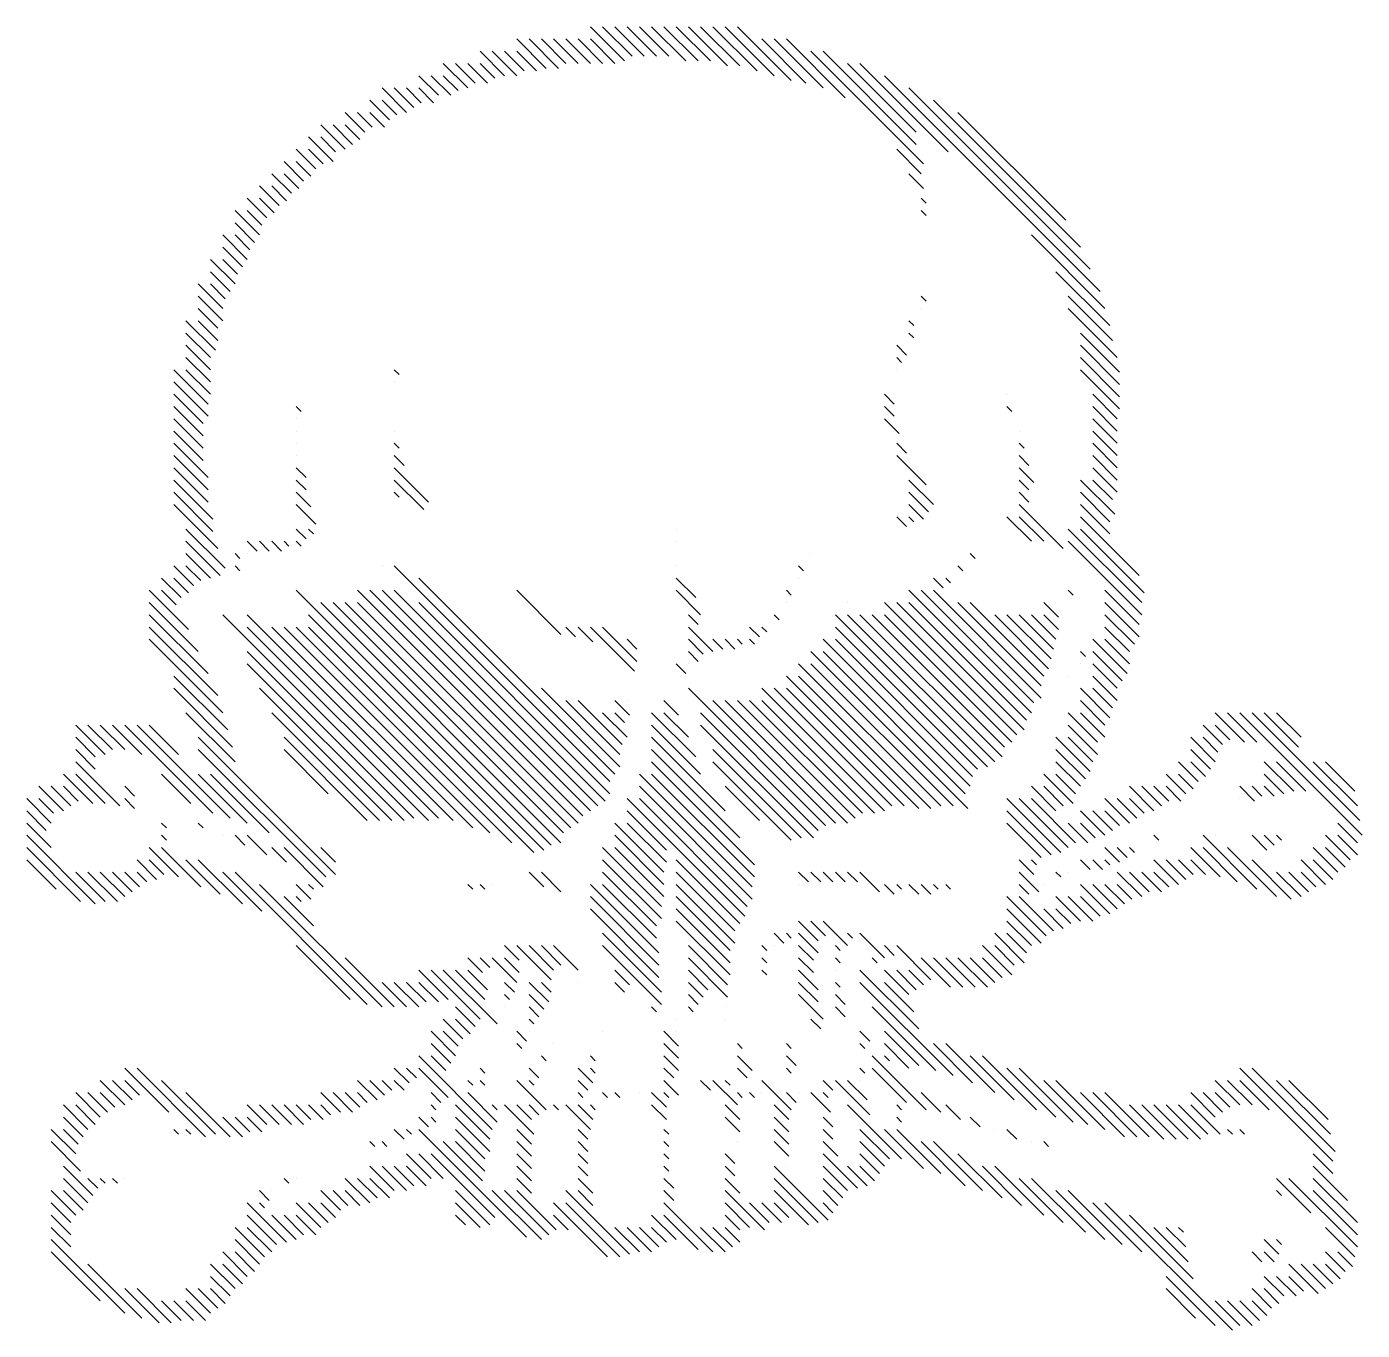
# Model space of a CAD drawing. Header units: inches. Extents: x 57 to 2944, y -2910 to -91.
import ezdxf

# ---------------------------------------------------------------- set-up
doc = ezdxf.new("R2010")
doc.units = ezdxf.units.IN
doc.header["$MEASUREMENT"] = 0
doc.layers.add('Layer 1', color=7, linetype='Continuous')

# ---------------------------------------------------------------- blocks, each defined once
blk = doc.blocks.new('block 3')
at = {"layer": 'Layer 1', "color": 7, "lineweight": 35}
blk.add_lwpolyline([(56.6, -1760), (109.5, -1812.9)], dxfattribs=at)
blk = doc.blocks.new('block 4')
at = {"layer": 'Layer 1', "color": 7, "lineweight": 35}
for points in [[(1275, -91.2), (1349.2, -165.3)], [(1301.5, -91.2), (1365.1, -154.7)], [(1328, -91.2), (1391.6, -154.7)], [(1354.5, -91.2), (1418.1, -154.7)], [(1381, -91.2), (1444.6, -154.7)], [(1407.5, -91.2), (1481.6, -165.3)], [(1434, -91.2), (1508.1, -165.3)], [(1460.5, -91.2), (1534.6, -165.3)], [(1486.9, -91.2), (1571.7, -175.9)], [(1513.4, -91.2), (1598.2, -175.9)], [(1539.9, -91.2), (1635.3, -186.5)], [(1566.4, -91.2), (1672.4, -197.1)], [(1592.9, -91.2), (1709.4, -207.7)], [(1036.6, -144.1), (1089.6, -197.1)], [(1063.1, -144.1), (1116.1, -197.1)], [(1089.6, -144.1), (1132, -186.5)], [(1116.1, -117.7), (1179.7, -181.2)], [(1116.1, -144.1), (1158.5, -186.5)], [(1142.6, -117.7), (1206.2, -181.2)], [(1169.1, -117.7), (1222.1, -170.6)], [(1195.6, -117.7), (1248.5, -170.6)], [(1222.1, -117.7), (1275, -170.6)], [(1248.5, -117.7), (1301.5, -170.6)], [(1275, -117.7), (1328, -170.6)], [(1645.9, -117.7), (1741.2, -213)], [(1672.4, -117.7), (1778.3, -223.6)], [(1698.9, -117.7), (1826, -244.8)], [(1751.8, -144.1), (1995.5, -387.8)], [(1778.3, -144.1), (1979.6, -345.5)], [(957.2, -170.6), (1010.1, -223.6)], [(983.7, -170.6), (1026, -213)], [(1010.1, -170.6), (1052.5, -213)], [(1036.6, -170.6), (1068.4, -202.4)], [(1831.3, -170.6), (1979.6, -319)], [(1857.8, -170.6), (2048.5, -361.4)], [(904.2, -197.1), (946.6, -239.5)], [(930.7, -197.1), (973.1, -239.5)], [(957.2, -197.1), (989, -228.9)], [(1910.8, -197.1), (2377, -663.3)], [(824.7, -223.6), (877.7, -276.6)], [(851.2, -223.6), (893.6, -266)], [(877.7, -223.6), (909.5, -255.4)], [(904.2, -223.6), (936, -255.4)], [(1963.7, -223.6), (2355.8, -615.6)], [(798.2, -250.1), (840.6, -292.5)], [(824.7, -250.1), (856.5, -281.9)], [(2016.7, -250.1), (2334.6, -568)], [(745.3, -276.6), (787.6, -319)], [(771.7, -276.6), (803.5, -308.4)], [(798.2, -276.6), (830, -308.4)], [(2069.7, -276.6), (2302.8, -509.7)], [(692.3, -303.1), (745.3, -356.1)], [(718.8, -303.1), (761.2, -345.5)], [(745.3, -303.1), (777, -334.9)], [(665.8, -329.6), (718.8, -382.5)], [(692.3, -329.6), (724.1, -361.4)], [(639.3, -356.1), (681.7, -398.4)], [(665.8, -356.1), (697.6, -387.8)], [(1937.3, -356.1), (1990.2, -409)], [(612.8, -382.5), (655.2, -424.9)], [(639.3, -382.5), (671.1, -414.3)], [(586.3, -409), (628.7, -451.4)], [(612.8, -409), (644.6, -440.8)], [(1963.7, -409), (1995.5, -440.8)], [(559.8, -435.5), (602.2, -477.9)], [(586.3, -435.5), (618.1, -467.3)], [(506.9, -488.5), (559.8, -541.5)], [(533.4, -462), (575.7, -504.4)], [(533.4, -488.5), (565.1, -520.3)], [(559.8, -462), (591.6, -493.8)], [(1990.2, -462), (2000.8, -472.6)], [(1990.2, -488.5), (2000.8, -499.1)], [(506.9, -515), (549.2, -557.4)], [(480.4, -541.5), (533.4, -594.5)], [(506.9, -541.5), (538.6, -573.3)], [(2228.6, -541.5), (2387.6, -700.4)], [(480.4, -568), (522.8, -610.3)], [(453.9, -594.5), (506.9, -647.4)], [(480.4, -594.5), (512.2, -626.2)], [(453.9, -620.9), (496.3, -663.3)], [(2281.6, -620.9), (2398.2, -737.5)], [(427.4, -647.4), (480.4, -700.4)], [(453.9, -647.4), (485.7, -679.2)], [(427.4, -673.9), (480.4, -726.9)], [(1990.2, -673.9), (2000.8, -684.5)], [(2308.1, -673.9), (2403.5, -769.3)], [(427.4, -700.4), (469.8, -742.8)], [(1990.2, -700.4), (1990.2, -700.4)], [(2308.1, -700.4), (2414, -806.4)], [(400.9, -726.9), (464.5, -790.5)], [(427.4, -726.9), (469.8, -769.3)], [(1963.7, -726.9), (1974.3, -737.5)], [(400.9, -753.4), (453.9, -806.4)], [(1963.7, -753.4), (1974.3, -764)], [(2334.6, -753.4), (2419.3, -838.1)], [(400.9, -779.9), (453.9, -832.8)], [(400.9, -806.4), (453.9, -859.3)], [(1937.3, -779.9), (1958.4, -801.1)], [(1937.3, -806.4), (1947.8, -817)], [(2334.6, -779.9), (2419.3, -864.6)], [(2334.6, -806.4), (2419.3, -891.1)], [(374.4, -832.8), (448.6, -907)], [(400.9, -832.8), (453.9, -885.8)], [(851.2, -832.8), (861.8, -843.4)], [(1937.3, -832.8), (1937.3, -832.8)], [(2334.6, -832.8), (2419.3, -917.6)], [(374.4, -859.3), (448.6, -933.5)], [(851.2, -859.3), (851.2, -859.3)], [(374.4, -885.8), (438, -949.4)], [(1910.8, -885.8), (1932, -907)], [(2175.6, -885.8), (2175.6, -885.8)], [(2361.1, -885.8), (2414, -938.8)], [(374.4, -912.3), (438, -975.9)], [(639.3, -912.3), (649.9, -922.9)], [(1910.8, -912.3), (1932, -933.5)], [(2175.6, -912.3), (2186.2, -922.9)], [(2361.1, -912.3), (2414, -965.3)], [(374.4, -938.8), (438, -1002.4)], [(639.3, -938.8), (639.3, -938.8)], [(1910.8, -938.8), (1942.5, -970.6)], [(2361.1, -938.8), (2414, -991.8)], [(374.4, -965.3), (438, -1028.9)], [(639.3, -965.3), (639.3, -965.3)], [(851.2, -965.3), (851.2, -965.3)], [(2202.1, -965.3), (2202.1, -965.3)], [(2361.1, -965.3), (2414, -1018.3)], [(374.4, -991.8), (448.6, -1065.9)], [(639.3, -991.8), (639.3, -991.8)], [(851.2, -991.8), (861.8, -1002.4)], [(1937.3, -991.8), (1958.4, -1013)], [(2202.1, -991.8), (2212.7, -1002.4)], [(2361.1, -991.8), (2414, -1044.8)], [(374.4, -1018.3), (448.6, -1092.4)], [(639.3, -1018.3), (639.3, -1018.3)], [(851.2, -1018.3), (872.4, -1039.5)], [(1937.3, -1018.3), (2000.8, -1081.8)], [(2202.1, -1018.3), (2223.3, -1039.5)], [(2361.1, -1018.3), (2414, -1071.2)], [(374.4, -1044.8), (448.6, -1118.9)], [(639.3, -1044.8), (660.5, -1065.9)], [(851.2, -1044.8), (925.4, -1118.9)], [(2202.1, -1044.8), (2233.9, -1076.5)], [(2361.1, -1044.8), (2414, -1097.7)], [(374.4, -1071.2), (459.2, -1156)], [(639.3, -1071.2), (660.5, -1092.4)], [(851.2, -1071.2), (914.8, -1134.8)], [(1963.7, -1071.2), (2016.7, -1124.2)], [(2202.1, -1071.2), (2223.3, -1092.4)], [(2334.6, -1071.2), (2408.7, -1145.4)], [(2361.1, -1071.2), (2403.5, -1113.6)], [(374.4, -1097.7), (459.2, -1182.5)], [(374.4, -1124.2), (469.8, -1219.6)], [(639.3, -1097.7), (671.1, -1129.5)], [(639.3, -1124.2), (681.7, -1166.6)], [(851.2, -1097.7), (861.8, -1108.3)], [(1963.7, -1097.7), (2006.1, -1140.1)], [(1963.7, -1124.2), (1995.5, -1156)], [(2202.1, -1097.7), (2223.3, -1118.9)], [(2202.1, -1124.2), (2297.5, -1219.6)], [(2334.6, -1097.7), (2398.2, -1161.3)], [(2334.6, -1124.2), (2398.2, -1187.8)], [(1937.3, -1150.7), (1958.4, -1171.9)], [(1963.7, -1150.7), (1974.3, -1161.3)], [(2175.6, -1150.7), (2228.6, -1203.7)], [(2202.1, -1150.7), (2255.1, -1203.7)], [(2334.6, -1150.7), (2461.7, -1277.9)], [(400.9, -1177.2), (485.7, -1262)], [(639.3, -1177.2), (660.5, -1198.4)], [(665.8, -1177.2), (676.4, -1187.8)], [(1460.5, -1177.2), (1460.5, -1177.2)], [(2308.1, -1177.2), (2467, -1336.1)], [(2334.6, -1177.2), (2472.3, -1314.9)], [(400.9, -1203.7), (475.1, -1277.9)], [(533.4, -1203.7), (554.5, -1224.9)], [(559.8, -1203.7), (581, -1224.9)], [(586.3, -1203.7), (607.5, -1224.9)], [(612.8, -1203.7), (623.4, -1214.3)], [(639.3, -1203.7), (649.9, -1214.3)], [(1460.5, -1203.7), (1460.5, -1203.7)], [(2308.1, -1203.7), (2467, -1362.6)], [(400.9, -1230.2), (453.9, -1283.2)], [(506.9, -1230.2), (517.5, -1240.8)], [(533.4, -1230.2), (533.4, -1230.2)], [(1751.8, -1230.2), (1751.8, -1230.2)], [(2096.2, -1230.2), (2106.8, -1240.8)], [(374.4, -1256.7), (416.8, -1299.1)], [(400.9, -1256.7), (432.7, -1288.5)], [(506.9, -1256.7), (517.5, -1267.3)], [(824.7, -1256.7), (824.7, -1256.7)], [(851.2, -1256.7), (1317.4, -1722.9)], [(1460.5, -1256.7), (1460.5, -1256.7)], [(1725.3, -1256.7), (1735.9, -1267.3)], [(2069.7, -1256.7), (2080.3, -1267.3)], [(347.9, -1283.2), (390.3, -1325.5)], [(374.4, -1283.2), (406.2, -1314.9)], [(904.2, -1283.2), (1328, -1707)], [(1460.5, -1283.2), (1502.8, -1325.5)], [(1725.3, -1283.2), (1725.3, -1283.2)], [(2016.7, -1283.2), (2037.9, -1304.3)], [(2043.2, -1283.2), (2053.8, -1293.8)], [(321.4, -1309.6), (406.2, -1394.4)], [(347.9, -1309.6), (379.7, -1341.4)], [(639.3, -1309.6), (1190.3, -1860.6)], [(771.7, -1309.6), (1259.1, -1797)], [(798.2, -1309.6), (1275, -1786.4)], [(824.7, -1309.6), (1290.9, -1775.8)], [(851.2, -1309.6), (1306.8, -1765.3)], [(1116.1, -1309.6), (1211.5, -1405)], [(1460.5, -1309.6), (1513.4, -1362.6)], [(1698.9, -1309.6), (1709.4, -1320.2)], [(1963.7, -1309.6), (2228.6, -1574.5)], [(1990.2, -1309.6), (2233.9, -1553.3)], [(2016.7, -1309.6), (2249.8, -1542.7)], [(2308.1, -1309.6), (2318.7, -1320.2)], [(2387.6, -1309.6), (2461.7, -1383.8)], [(321.4, -1336.1), (427.4, -1442.1)], [(692.3, -1336.1), (1211.5, -1855.3)], [(718.8, -1336.1), (1216.8, -1834.1)], [(745.3, -1336.1), (1232.7, -1823.5)], [(771.7, -1336.1), (1248.5, -1812.9)], [(904.2, -1336.1), (1317.4, -1749.4)], [(1698.9, -1336.1), (1698.9, -1336.1)], [(1831.3, -1336.1), (1831.3, -1336.1)], [(1910.8, -1336.1), (2196.8, -1622.2)], [(1937.3, -1336.1), (2212.7, -1611.6)], [(1963.7, -1336.1), (2218, -1590.4)], [(2069.7, -1336.1), (2249.8, -1516.3)], [(2096.2, -1336.1), (2255.1, -1495.1)], [(2255.1, -1336.1), (2286.9, -1367.9)], [(2281.6, -1336.1), (2281.6, -1336.1)], [(2387.6, -1336.1), (2461.7, -1410.3)], [(321.4, -1362.6), (448.6, -1489.8)], [(480.4, -1362.6), (925.4, -1807.6)], [(533.4, -1362.6), (978.4, -1807.6)], [(665.8, -1362.6), (1174.4, -1871.2)], [(1486.9, -1362.6), (1508.1, -1383.8)], [(1672.4, -1362.6), (1683, -1373.2)], [(1804.8, -1362.6), (2133.3, -1691.1)], [(1831.3, -1362.6), (2149.2, -1680.5)], [(1857.8, -1362.6), (2165.1, -1669.9)], [(1884.3, -1362.6), (2170.4, -1648.7)], [(1910.8, -1362.6), (2186.2, -1638.1)], [(2149.2, -1362.6), (2265.7, -1479.2)], [(2175.6, -1362.6), (2271, -1458)], [(2202.1, -1362.6), (2276.3, -1436.8)], [(2228.6, -1362.6), (2281.6, -1415.6)], [(2255.1, -1362.6), (2286.9, -1394.4)], [(2387.6, -1362.6), (2451.1, -1426.2)], [(321.4, -1389.1), (469.8, -1537.4)], [(533.4, -1389.1), (946.6, -1802.3)], [(586.3, -1389.1), (1020.7, -1823.5)], [(612.8, -1389.1), (1057.8, -1834.1)], [(639.3, -1389.1), (1105.5, -1855.3)], [(665.8, -1389.1), (1153.2, -1876.5)], [(1222.1, -1389.1), (1243.2, -1410.3)], [(1248.5, -1389.1), (1280.3, -1420.9)], [(1275, -1389.1), (1370.4, -1484.5)], [(1301.5, -1389.1), (1375.7, -1463.3)], [(1486.9, -1389.1), (1539.9, -1442.1)], [(1619.4, -1389.1), (1640.6, -1410.3)], [(1645.9, -1389.1), (1656.5, -1399.7)], [(1804.8, -1389.1), (2112.1, -1696.4)], [(2387.6, -1389.1), (2440.5, -1442.1)], [(321.4, -1415.6), (480.4, -1574.5)], [(533.4, -1442.1), (893.6, -1802.3)], [(1354.5, -1415.6), (1375.7, -1436.8)], [(1486.9, -1415.6), (1518.7, -1447.4)], [(1486.9, -1442.1), (1508.1, -1463.3)], [(1539.9, -1415.6), (1561.1, -1436.8)], [(1566.4, -1415.6), (1587.6, -1436.8)], [(1592.9, -1415.6), (1603.5, -1426.2)], [(1619.4, -1415.6), (1630, -1426.2)], [(1751.8, -1442.1), (2090.9, -1781.1)], [(1778.3, -1415.6), (2096.2, -1733.5)], [(1778.3, -1442.1), (2085.6, -1749.4)], [(1804.8, -1415.6), (2101.5, -1712.3)], [(2334.6, -1442.1), (2345.2, -1452.7)], [(2361.1, -1415.6), (2435.2, -1489.8)], [(2361.1, -1442.1), (2424.6, -1505.7)], [(2387.6, -1415.6), (2440.5, -1468.6)], [(533.4, -1468.6), (872.4, -1807.6)], [(1460.5, -1468.6), (1481.6, -1489.8)], [(1486.9, -1468.6), (1486.9, -1468.6)], [(1725.3, -1468.6), (2032.6, -1775.8)], [(1751.8, -1468.6), (2059.1, -1775.8)], [(2334.6, -1468.6), (2334.6, -1468.6)], [(2361.1, -1468.6), (2414, -1521.6)], [(374.4, -1495.1), (491, -1611.6)], [(1698.9, -1495.1), (1984.9, -1781.1)], [(1725.3, -1495.1), (2011.4, -1781.1)], [(2308.1, -1495.1), (2308.1, -1495.1)], [(2361.1, -1495.1), (2414, -1548)], [(374.4, -1521.6), (501.6, -1648.7)], [(559.8, -1521.6), (845.9, -1807.6)], [(1169.1, -1521.6), (1338.6, -1691.1)], [(1486.9, -1521.6), (1783.6, -1818.2)], [(1645.9, -1521.6), (1910.8, -1786.4)], [(1672.4, -1521.6), (1926.7, -1775.8)], [(1698.9, -1521.6), (1953.1, -1775.8)], [(2334.6, -1521.6), (2398.2, -1585.1)], [(2361.1, -1521.6), (2403.5, -1563.9)], [(1222.1, -1548), (1338.6, -1664.6)], [(1248.5, -1548), (1343.9, -1643.4)], [(1328, -1548), (1359.8, -1579.8)], [(1354.5, -1548), (1354.5, -1548)], [(1434, -1548), (1465.8, -1579.8)], [(1539.9, -1548), (1804.8, -1812.9)], [(1566.4, -1548), (1831.3, -1812.9)], [(1592.9, -1548), (1847.2, -1802.3)], [(1619.4, -1548), (1863.1, -1791.7)], [(1645.9, -1548), (1889.6, -1791.7)], [(2334.6, -1548), (2387.6, -1601)], [(400.9, -1574.5), (506.9, -1680.5)], [(586.3, -1574.5), (819.4, -1807.6)], [(1301.5, -1574.5), (1354.5, -1627.5)], [(1328, -1574.5), (1349.2, -1595.7)], [(1407.5, -1574.5), (1502.8, -1669.9)], [(1434, -1574.5), (1486.9, -1627.5)], [(1513.4, -1574.5), (1767.7, -1828.8)], [(2308.1, -1574.5), (2371.7, -1638.1)], [(2334.6, -1574.5), (2387.6, -1627.5)], [(2626, -1574.5), (2689.5, -1638.1)], [(2652.4, -1574.5), (2716, -1638.1)], [(2678.9, -1574.5), (2943.8, -1839.4)], [(2705.4, -1574.5), (2938.5, -1807.6)], [(2731.9, -1574.5), (2806.1, -1648.7)], [(2758.4, -1574.5), (2811.4, -1627.5)], [(162.5, -1601), (226.1, -1664.6)], [(189, -1601), (242, -1654)], [(215.5, -1601), (268.5, -1654)], [(242, -1601), (305.5, -1664.6)], [(268.5, -1601), (459.2, -1791.7)], [(295, -1601), (496.3, -1802.3)], [(321.4, -1601), (385, -1664.6)], [(1407.5, -1601), (1513.4, -1707)], [(1513.4, -1601), (1757.1, -1844.7)], [(2308.1, -1601), (2371.7, -1664.6)], [(2599.5, -1601), (2641.8, -1643.4)], [(2626, -1601), (2657.7, -1632.8)], [(162.5, -1627.5), (204.9, -1669.9)], [(427.4, -1627.5), (724.1, -1924.2)], [(612.8, -1627.5), (792.9, -1807.6)], [(1407.5, -1627.5), (1566.4, -1786.4)], [(2281.6, -1627.5), (2355.8, -1701.7)], [(2308.1, -1627.5), (2361.1, -1680.5)], [(2573, -1627.5), (2626, -1680.5)], [(2599.5, -1627.5), (2631.3, -1659.3)], [(162.5, -1654), (204.9, -1696.4)], [(427.4, -1654), (702.9, -1929.5)], [(612.8, -1654), (708.2, -1749.4)], [(1407.5, -1654), (1598.2, -1844.7)], [(1539.9, -1654), (1730.6, -1844.7)], [(2281.6, -1654), (2345.2, -1717.6)], [(2573, -1654), (2615.4, -1696.4)], [(162.5, -1680.5), (257.9, -1775.8)], [(1407.5, -1680.5), (1630, -1903)], [(1539.9, -1680.5), (1709.4, -1850)], [(2281.6, -1680.5), (2334.6, -1733.5)], [(2546.5, -1680.5), (2588.9, -1722.9)], [(2573, -1680.5), (2604.8, -1712.3)], [(2731.9, -1680.5), (2795.5, -1744.1)], [(2758.4, -1680.5), (2822, -1744.1)], [(2837.9, -1680.5), (2933.2, -1775.8)], [(2864.4, -1680.5), (2927.9, -1744.1)], [(136, -1707), (199.6, -1770.5)], [(162.5, -1707), (226.1, -1770.5)], [(347.9, -1707), (411.5, -1770.5)], [(427.4, -1707), (533.4, -1812.9)], [(453.9, -1707), (581, -1834.1)], [(1381, -1707), (1624.7, -1950.7)], [(1407.5, -1707), (1630, -1929.5)], [(2255.1, -1707), (2318.7, -1770.5)], [(2281.6, -1707), (2324, -1749.4)], [(2520, -1707), (2562.4, -1749.4)], [(2546.5, -1707), (2578.3, -1738.8)], [(2731.9, -1707), (2774.3, -1749.4)], [(83, -1733.5), (136, -1786.4)], [(83, -1760), (114.8, -1791.7)], [(109.5, -1733.5), (151.9, -1775.8)], [(136, -1733.5), (167.8, -1765.3)], [(268.5, -1733.5), (289.7, -1754.7)], [(268.5, -1760), (289.7, -1781.1)], [(1354.5, -1760), (1608.8, -2014.2)], [(1381, -1733.5), (1624.7, -1977.2)], [(1381, -1760), (1614.1, -1993.1)], [(1566.4, -1733.5), (1640.6, -1807.6)], [(2175.6, -1760), (2292.2, -1876.5)], [(2202.1, -1760), (2308.1, -1865.9)], [(2228.6, -1733.5), (2281.6, -1786.4)], [(2228.6, -1760), (2324, -1855.3)], [(2255.1, -1733.5), (2297.5, -1775.8)], [(2387.6, -1760), (2440.5, -1812.9)], [(2414, -1760), (2456.4, -1802.3)], [(2440.5, -1733.5), (2493.5, -1786.4)], [(2440.5, -1760), (2472.3, -1791.7)], [(2467, -1733.5), (2509.4, -1775.8)], [(2493.5, -1733.5), (2525.3, -1765.3)], [(2520, -1733.5), (2551.8, -1765.3)], [(2678.9, -1733.5), (2710.7, -1765.3)], [(2678.9, -1760), (2678.9, -1760)], [(2705.4, -1733.5), (2726.6, -1754.7)], [(2731.9, -1733.5), (2753.1, -1754.7)], [(56.6, -1786.4), (98.9, -1828.8)], [(1354.5, -1786.4), (1439.3, -1871.2)], [(2175.6, -1786.4), (2271, -1881.8)], [(2334.6, -1786.4), (2387.6, -1839.4)], [(2361.1, -1786.4), (2403.5, -1828.8)], [(2387.6, -1786.4), (2419.3, -1818.2)], [(56.6, -1812.9), (109.5, -1865.9)], [(347.9, -1812.9), (358.5, -1823.5)], [(427.4, -1812.9), (438, -1823.5)], [(1328, -1812.9), (1434, -1918.9)], [(1354.5, -1812.9), (1439.3, -1897.7)], [(2175.6, -1812.9), (2249.8, -1887.1)], [(2308.1, -1812.9), (2350.5, -1855.3)], [(2334.6, -1812.9), (2366.4, -1844.7)], [(2890.8, -1812.9), (2933.2, -1855.3)], [(56.6, -1839.4), (204.9, -1987.8)], [(347.9, -1839.4), (358.5, -1850)], [(480.4, -1839.4), (480.4, -1839.4)], [(506.9, -1839.4), (528.1, -1860.6)], [(533.4, -1839.4), (575.7, -1881.8)], [(1328, -1839.4), (1434, -1945.4)], [(2493.5, -1839.4), (2504.1, -1850)], [(2599.5, -1839.4), (2716, -1956)], [(2626, -1839.4), (2626, -1839.4)], [(2705.4, -1839.4), (2737.2, -1871.2)], [(2731.9, -1839.4), (2753.1, -1860.6)], [(2758.4, -1839.4), (2769, -1850)], [(2864.4, -1839.4), (2917.3, -1892.4)], [(2890.8, -1839.4), (2933.2, -1881.8)], [(56.6, -1865.9), (173.1, -1982.5)], [(321.4, -1865.9), (385, -1929.5)], [(347.9, -1865.9), (432.7, -1950.7)], [(586.3, -1865.9), (618.1, -1897.7)], [(612.8, -1865.9), (697.6, -1950.7)], [(692.3, -1865.9), (724.1, -1897.7)], [(1301.5, -1865.9), (1428.7, -1993.1)], [(1328, -1865.9), (1434, -1971.9)], [(2387.6, -1865.9), (2419.3, -1897.7)], [(2414, -1865.9), (2435.2, -1887.1)], [(2440.5, -1865.9), (2451.1, -1876.5)], [(2573, -1865.9), (2636.6, -1929.5)], [(2599.5, -1865.9), (2673.6, -1940.1)], [(2652.4, -1865.9), (2758.4, -1971.9)], [(2837.9, -1865.9), (2890.8, -1918.9)], [(2864.4, -1865.9), (2906.7, -1908.3)], [(56.6, -1892.4), (120.1, -1956)], [(295, -1892.4), (337.3, -1934.8)], [(321.4, -1892.4), (353.2, -1924.2)], [(400.9, -1892.4), (475.1, -1966.6)], [(427.4, -1892.4), (522.8, -1987.8)], [(1301.5, -1892.4), (1428.7, -2019.5)], [(1460.5, -1892.4), (1598.2, -2030.1)], [(2202.1, -1892.4), (2233.9, -1924.2)], [(2228.6, -1892.4), (2239.2, -1903)], [(2334.6, -1892.4), (2355.8, -1913.6)], [(2361.1, -1892.4), (2382.3, -1913.6)], [(2387.6, -1892.4), (2398.2, -1903)], [(2493.5, -1892.4), (2546.5, -1945.4)], [(2520, -1892.4), (2562.4, -1934.8)], [(2546.5, -1892.4), (2578.3, -1924.2)], [(2573, -1892.4), (2604.8, -1924.2)], [(2705.4, -1892.4), (2790.2, -1977.2)], [(2811.4, -1892.4), (2864.4, -1945.4)], [(2837.9, -1892.4), (2880.2, -1934.8)], [(162.5, -1918.9), (226.1, -1982.5)], [(189, -1918.9), (252.6, -1982.5)], [(215.5, -1918.9), (268.5, -1971.9)], [(242, -1918.9), (284.4, -1961.3)], [(268.5, -1918.9), (300.3, -1950.7)], [(295, -1918.9), (316.1, -1940.1)], [(480.4, -1918.9), (565.1, -2003.6)], [(506.9, -1918.9), (792.9, -2205)], [(1142.6, -1918.9), (1174.4, -1950.7)], [(1169.1, -1918.9), (1211.5, -1961.3)], [(1301.5, -1918.9), (1418.1, -2035.4)], [(1460.5, -1918.9), (1587.6, -2046)], [(1725.3, -1918.9), (1746.5, -1940.1)], [(1751.8, -1918.9), (1773, -1940.1)], [(1778.3, -1918.9), (1799.5, -1940.1)], [(1804.8, -1918.9), (1826, -1940.1)], [(1831.3, -1918.9), (1852.5, -1940.1)], [(1857.8, -1918.9), (1900.2, -1961.3)], [(2202.1, -1918.9), (2244.5, -1961.3)], [(2281.6, -1918.9), (2292.2, -1929.5)], [(2308.1, -1918.9), (2308.1, -1918.9)], [(2414, -1918.9), (2467, -1971.9)], [(2440.5, -1918.9), (2482.9, -1961.3)], [(2467, -1918.9), (2509.4, -1961.3)], [(2493.5, -1918.9), (2525.3, -1950.7)], [(2758.4, -1918.9), (2811.4, -1971.9)], [(2784.9, -1918.9), (2827.3, -1961.3)], [(2811.4, -1918.9), (2843.2, -1950.7)], [(559.8, -1945.4), (824.7, -2210.3)], [(639.3, -1945.4), (671.1, -1977.2)], [(665.8, -1945.4), (676.4, -1956)], [(1010.1, -1945.4), (1020.7, -1956)], [(1036.6, -1945.4), (1047.2, -1956)], [(1063.1, -1945.4), (1063.1, -1945.4)], [(1275, -1945.4), (1423.4, -2093.7)], [(1301.5, -1945.4), (1418.1, -2061.9)], [(1460.5, -1945.4), (1587.6, -2072.5)], [(1725.3, -1945.4), (1725.3, -1945.4)], [(1910.8, -1945.4), (1932, -1966.6)], [(1937.3, -1945.4), (1947.8, -1956)], [(1963.7, -1945.4), (1984.9, -1966.6)], [(1990.2, -1945.4), (2011.4, -1966.6)], [(2016.7, -1945.4), (2027.3, -1956)], [(2043.2, -1945.4), (2053.8, -1956)], [(2202.1, -1945.4), (2223.3, -1966.6)], [(2255.1, -1945.4), (2255.1, -1945.4)], [(2334.6, -1945.4), (2398.2, -2008.9)], [(2361.1, -1945.4), (2414, -1998.4)], [(2387.6, -1945.4), (2429.9, -1987.8)], [(2414, -1945.4), (2445.8, -1977.2)], [(612.8, -1971.9), (676.4, -2035.4)], [(639.3, -1971.9), (649.9, -1982.5)], [(1275, -1971.9), (1423.4, -2120.2)], [(1460.5, -1971.9), (1577, -2088.4)], [(2175.6, -1971.9), (2260.4, -2056.6)], [(2202.1, -1971.9), (2276.3, -2046)], [(2281.6, -1971.9), (2334.6, -2024.8)], [(2308.1, -1971.9), (2361.1, -2024.8)], [(2334.6, -1971.9), (2377, -2014.2)], [(1275, -1998.4), (1423.4, -2146.7)], [(1460.5, -1998.4), (1577, -2114.9)], [(2175.6, -1998.4), (2249.8, -2072.5)], [(2255.1, -1998.4), (2297.5, -2040.7)], [(2281.6, -1998.4), (2313.4, -2030.1)], [(1460.5, -2024.8), (1577, -2141.4)], [(1725.3, -2024.8), (1767.7, -2067.2)], [(1751.8, -2024.8), (1783.6, -2056.6)], [(1778.3, -2024.8), (1831.3, -2077.8)], [(2175.6, -2024.8), (2228.6, -2077.8)], [(639.3, -2077.8), (755.9, -2194.4)], [(1089.6, -2077.8), (1121.4, -2109.6)], [(1116.1, -2077.8), (1190.3, -2152)], [(1142.6, -2077.8), (1195.6, -2130.8)], [(1169.1, -2077.8), (1211.5, -2120.2)], [(1195.6, -2077.8), (1248.5, -2130.8)], [(1301.5, -2051.3), (1428.7, -2178.5)], [(1301.5, -2077.8), (1428.7, -2205)], [(1486.9, -2077.8), (1571.7, -2162.6)], [(1645.9, -2077.8), (1656.5, -2088.4)], [(1672.4, -2051.3), (1693.6, -2072.5)], [(1672.4, -2077.8), (1672.4, -2077.8)], [(1698.9, -2051.3), (1709.4, -2061.9)], [(1725.3, -2051.3), (1767.7, -2093.7)], [(1725.3, -2077.8), (1757.1, -2109.6)], [(1804.8, -2077.8), (1815.4, -2088.4)], [(1831.3, -2051.3), (1841.9, -2061.9)], [(1857.8, -2051.3), (1910.8, -2104.3)], [(1910.8, -2077.8), (1932, -2099)], [(1937.3, -2077.8), (2011.4, -2152)], [(2122.7, -2077.8), (2186.2, -2141.4)], [(2149.2, -2051.3), (2212.7, -2114.9)], [(2149.2, -2077.8), (2191.5, -2120.2)], [(2175.6, -2051.3), (2218, -2093.7)], [(745.3, -2104.3), (851.2, -2210.3)], [(1010.1, -2104.3), (1041.9, -2136.1)], [(1036.6, -2104.3), (1057.8, -2125.5)], [(1063.1, -2104.3), (1116.1, -2157.3)], [(1089.6, -2104.3), (1121.4, -2136.1)], [(1486.9, -2104.3), (1571.7, -2189.1)], [(1645.9, -2104.3), (1656.5, -2114.9)], [(1725.3, -2104.3), (1757.1, -2136.1)], [(1804.8, -2104.3), (1815.4, -2114.9)], [(1884.3, -2104.3), (1894.9, -2114.9)], [(1990.2, -2104.3), (2053.8, -2167.9)], [(2016.7, -2104.3), (2080.3, -2167.9)], [(2043.2, -2104.3), (2106.8, -2167.9)], [(2069.7, -2104.3), (2133.3, -2167.9)], [(2096.2, -2104.3), (2149.2, -2157.3)], [(2122.7, -2104.3), (2165.1, -2146.7)], [(904.2, -2130.8), (967.8, -2194.4)], [(930.7, -2130.8), (1036.6, -2236.8)], [(957.2, -2130.8), (1073.7, -2247.3)], [(983.7, -2130.8), (1047.2, -2194.4)], [(1010.1, -2130.8), (1052.5, -2173.2)], [(1328, -2130.8), (1359.8, -2162.6)], [(1486.9, -2130.8), (1529.3, -2173.2)], [(1645.9, -2130.8), (1656.5, -2141.4)], [(1725.3, -2130.8), (1767.7, -2173.2)], [(1804.8, -2130.8), (1804.8, -2130.8)], [(1857.8, -2130.8), (1984.9, -2257.9)], [(1910.8, -2130.8), (1963.7, -2183.8)], [(1937.3, -2130.8), (1979.6, -2173.2)], [(1963.7, -2130.8), (1995.5, -2162.6)], [(824.7, -2157.3), (877.7, -2210.3)], [(851.2, -2157.3), (904.2, -2210.3)], [(877.7, -2157.3), (920.1, -2199.7)], [(904.2, -2157.3), (946.6, -2199.7)], [(1089.6, -2157.3), (1110.8, -2178.5)], [(1142.6, -2157.3), (1185, -2199.7)], [(1169.1, -2157.3), (1190.3, -2178.5)], [(1248.5, -2157.3), (1248.5, -2157.3)], [(1328, -2157.3), (1349.2, -2178.5)], [(1486.9, -2157.3), (1518.7, -2189.1)], [(1725.3, -2157.3), (1767.7, -2199.7)], [(1804.8, -2157.3), (1815.4, -2167.9)], [(1857.8, -2157.3), (2059.1, -2358.6)], [(1910.8, -2157.3), (1974.3, -2220.9)], [(1089.6, -2183.8), (1100.2, -2194.4)], [(1142.6, -2183.8), (1174.4, -2215.6)], [(1486.9, -2183.8), (1508.1, -2205)], [(1725.3, -2183.8), (1778.3, -2236.8)], [(1804.8, -2183.8), (1826, -2205)], [(983.7, -2210.3), (1026, -2252.6)], [(1089.6, -2210.3), (1089.6, -2210.3)], [(1142.6, -2210.3), (1163.8, -2231.5)], [(1407.5, -2210.3), (1418.1, -2220.9)], [(1486.9, -2210.3), (1497.5, -2220.9)], [(1566.4, -2210.3), (1566.4, -2210.3)], [(1804.8, -2210.3), (1826, -2231.5)], [(1884.3, -2210.3), (2022, -2348)], [(957.2, -2236.8), (999.6, -2279.1)], [(983.7, -2236.8), (1015.4, -2268.5)], [(1142.6, -2236.8), (1153.2, -2247.3)], [(1460.5, -2236.8), (1460.5, -2236.8)], [(1566.4, -2236.8), (1566.4, -2236.8)], [(1751.8, -2236.8), (1773, -2257.9)], [(930.7, -2263.2), (983.7, -2316.2)], [(957.2, -2263.2), (989, -2295)], [(1116.1, -2263.2), (1137.3, -2284.4)], [(1142.6, -2263.2), (1142.6, -2263.2)], [(1301.5, -2263.2), (1301.5, -2263.2)], [(1434, -2263.2), (1465.8, -2295)], [(1460.5, -2263.2), (1460.5, -2263.2)], [(1857.8, -2263.2), (1879, -2284.4)], [(1910.8, -2263.2), (1984.9, -2337.4)], [(930.7, -2289.7), (973.1, -2332.1)], [(1116.1, -2289.7), (1126.7, -2300.3)], [(1195.6, -2289.7), (1195.6, -2289.7)], [(1434, -2289.7), (1465.8, -2321.5)], [(1592.9, -2289.7), (1603.5, -2300.3)], [(1698.9, -2289.7), (1709.4, -2300.3)], [(1857.8, -2289.7), (1868.4, -2300.3)], [(1910.8, -2289.7), (1963.7, -2342.7)], [(2016.7, -2289.7), (2101.5, -2374.5)], [(2043.2, -2289.7), (2149.2, -2395.7)], [(904.2, -2316.2), (1063.1, -2475.1)], [(930.7, -2316.2), (962.5, -2348)], [(1169.1, -2316.2), (1179.7, -2326.8)], [(1275, -2316.2), (1285.6, -2326.8)], [(1434, -2316.2), (1465.8, -2348)], [(1592.9, -2316.2), (1624.7, -2348)], [(1698.9, -2316.2), (1720, -2337.4)], [(1884.3, -2316.2), (2000.8, -2432.8)], [(1910.8, -2316.2), (1921.4, -2326.8)], [(2096.2, -2316.2), (2191.5, -2411.6)], [(2122.7, -2316.2), (2239.2, -2432.8)], [(268.5, -2342.7), (363.8, -2438.1)], [(295, -2342.7), (443.3, -2491)], [(851.2, -2342.7), (883, -2374.5)], [(877.7, -2342.7), (898.9, -2363.9)], [(904.2, -2342.7), (967.8, -2406.3)], [(1036.6, -2342.7), (1047.2, -2353.3)], [(1142.6, -2342.7), (1163.8, -2363.9)], [(1248.5, -2342.7), (1280.3, -2374.5)], [(1275, -2342.7), (1285.6, -2353.3)], [(1434, -2342.7), (1455.2, -2363.9)], [(1592.9, -2342.7), (1614.1, -2363.9)], [(1698.9, -2342.7), (1709.4, -2353.3)], [(1857.8, -2342.7), (1868.4, -2353.3)], [(1884.3, -2342.7), (1958.4, -2416.9)], [(2175.6, -2342.7), (2281.6, -2448.7)], [(2202.1, -2342.7), (2318.7, -2459.3)], [(2678.9, -2342.7), (2880.2, -2544)], [(2705.4, -2342.7), (2885.5, -2522.8)], [(162.5, -2395.7), (215.5, -2448.7)], [(189, -2395.7), (231.4, -2438.1)], [(215.5, -2369.2), (268.5, -2422.2)], [(215.5, -2395.7), (247.3, -2427.5)], [(242, -2369.2), (284.4, -2411.6)], [(268.5, -2369.2), (300.3, -2401)], [(347.9, -2369.2), (464.5, -2485.7)], [(400.9, -2395.7), (496.3, -2491)], [(692.3, -2395.7), (734.7, -2438.1)], [(718.8, -2395.7), (761.2, -2438.1)], [(745.3, -2395.7), (777, -2427.5)], [(771.7, -2369.2), (814.1, -2411.6)], [(771.7, -2395.7), (792.9, -2416.9)], [(798.2, -2369.2), (830, -2401)], [(824.7, -2369.2), (845.9, -2390.4)], [(851.2, -2369.2), (872.4, -2390.4)], [(930.7, -2395.7), (951.9, -2416.9)], [(1010.1, -2369.2), (1020.7, -2379.8)], [(1010.1, -2395.7), (1073.7, -2459.3)], [(1036.6, -2369.2), (1047.2, -2379.8)], [(1116.1, -2369.2), (1179.7, -2432.8)], [(1142.6, -2369.2), (1153.2, -2379.8)], [(1248.5, -2369.2), (1269.7, -2390.4)], [(1248.5, -2395.7), (1259.1, -2406.3)], [(1301.5, -2395.7), (1312.1, -2406.3)], [(1328, -2395.7), (1338.6, -2406.3)], [(1381, -2395.7), (1381, -2395.7)], [(1407.5, -2395.7), (1439.3, -2427.5)], [(1434, -2369.2), (1465.8, -2401)], [(1434, -2395.7), (1444.6, -2406.3)], [(1513.4, -2369.2), (1534.6, -2390.4)], [(1539.9, -2369.2), (1592.9, -2422.2)], [(1566.4, -2369.2), (1577, -2379.8)], [(1592.9, -2395.7), (1603.5, -2406.3)], [(1619.4, -2395.7), (1630, -2406.3)], [(1645.9, -2369.2), (1709.4, -2432.8)], [(1645.9, -2395.7), (1645.9, -2395.7)], [(1698.9, -2395.7), (1720, -2416.9)], [(1725.3, -2395.7), (1725.3, -2395.7)], [(1751.8, -2395.7), (1794.2, -2438.1)], [(1778.3, -2369.2), (1799.5, -2390.4)], [(1778.3, -2395.7), (1788.9, -2406.3)], [(1804.8, -2369.2), (1879, -2443.4)], [(1831.3, -2369.2), (1873.7, -2411.6)], [(1857.8, -2369.2), (1857.8, -2369.2)], [(1990.2, -2395.7), (2032.6, -2438.1)], [(2255.1, -2369.2), (2350.5, -2464.6)], [(2281.6, -2369.2), (2387.6, -2475.1)], [(2334.6, -2395.7), (2429.9, -2491)], [(2361.1, -2395.7), (2456.4, -2491)], [(2387.6, -2395.7), (2482.9, -2491)], [(2573, -2395.7), (2626, -2448.7)], [(2599.5, -2395.7), (2641.8, -2438.1)], [(2626, -2369.2), (2678.9, -2422.2)], [(2626, -2395.7), (2657.7, -2427.5)], [(2652.4, -2369.2), (2705.4, -2422.2)], [(2678.9, -2369.2), (2742.5, -2432.8)], [(2758.4, -2369.2), (2875, -2485.7)], [(2784.9, -2369.2), (2869.7, -2454)], [(136, -2422.2), (189, -2475.1)], [(162.5, -2422.2), (204.9, -2464.6)], [(533.4, -2422.2), (575.7, -2464.6)], [(559.8, -2422.2), (602.2, -2464.6)], [(586.3, -2422.2), (628.7, -2464.6)], [(612.8, -2422.2), (655.2, -2464.6)], [(639.3, -2422.2), (671.1, -2454)], [(665.8, -2422.2), (697.6, -2454)], [(692.3, -2422.2), (713.5, -2443.4)], [(930.7, -2422.2), (941.3, -2432.8)], [(983.7, -2422.2), (1057.8, -2496.3)], [(1063.1, -2422.2), (1073.7, -2432.8)], [(1089.6, -2422.2), (1153.2, -2485.7)], [(1116.1, -2422.2), (1147.9, -2454)], [(1142.6, -2422.2), (1163.8, -2443.4)], [(1195.6, -2422.2), (1206.2, -2432.8)], [(1222.1, -2422.2), (1275, -2475.1)], [(1248.5, -2422.2), (1280.3, -2454)], [(1275, -2422.2), (1285.6, -2432.8)], [(1407.5, -2422.2), (1439.3, -2454)], [(1566.4, -2422.2), (1598.2, -2454)], [(1672.4, -2422.2), (1704.2, -2454)], [(1831.3, -2422.2), (1947.8, -2538.7)], [(1937.3, -2422.2), (1947.8, -2432.8)], [(2043.2, -2422.2), (2075, -2454)], [(2440.5, -2422.2), (2514.7, -2496.3)], [(2467, -2422.2), (2541.2, -2496.3)], [(2493.5, -2422.2), (2567.7, -2496.3)], [(2520, -2422.2), (2594.2, -2496.3)], [(2546.5, -2422.2), (2610.1, -2485.7)], [(2573, -2422.2), (2636.6, -2485.7)], [(136, -2448.7), (178.4, -2491)], [(480.4, -2448.7), (522.8, -2491)], [(506.9, -2448.7), (538.6, -2480.4)], [(533.4, -2448.7), (565.1, -2480.4)], [(904.2, -2448.7), (925.4, -2469.8)], [(930.7, -2448.7), (941.3, -2459.3)], [(983.7, -2448.7), (1057.8, -2522.8)], [(1566.4, -2448.7), (1598.2, -2480.4)], [(1672.4, -2448.7), (1704.2, -2480.4)], [(1778.3, -2448.7), (1799.5, -2469.8)], [(1937.3, -2448.7), (1947.8, -2459.3)], [(2096.2, -2448.7), (2117.4, -2469.8)], [(109.5, -2475.1), (162.5, -2528.1)], [(136, -2475.1), (167.8, -2506.9)], [(374.4, -2475.1), (385, -2485.7)], [(400.9, -2475.1), (411.5, -2485.7)], [(851.2, -2475.1), (872.4, -2496.3)], [(877.7, -2475.1), (888.3, -2485.7)], [(904.2, -2475.1), (1137.3, -2708.2)], [(983.7, -2475.1), (1047.2, -2538.7)], [(1116.1, -2475.1), (1147.9, -2506.9)], [(1248.5, -2475.1), (1269.7, -2496.3)], [(1434, -2475.1), (1444.6, -2485.7)], [(1672.4, -2475.1), (1704.2, -2506.9)], [(1778.3, -2475.1), (1799.5, -2496.3)], [(1857.8, -2475.1), (1921.4, -2538.7)], [(1910.8, -2475.1), (1995.5, -2559.9)], [(1937.3, -2475.1), (2032.6, -2570.5)], [(2149.2, -2475.1), (2149.2, -2475.1)], [(2175.6, -2475.1), (2196.8, -2496.3)], [(2652.4, -2475.1), (2663, -2485.7)], [(2678.9, -2475.1), (2689.5, -2485.7)], [(109.5, -2501.6), (173.1, -2565.2)], [(798.2, -2501.6), (808.8, -2512.2)], [(824.7, -2501.6), (835.3, -2512.2)], [(957.2, -2501.6), (1041.9, -2586.4)], [(983.7, -2501.6), (1047.2, -2565.2)], [(1116.1, -2501.6), (1147.9, -2533.4)], [(1248.5, -2501.6), (1269.7, -2522.8)], [(1434, -2501.6), (1444.6, -2512.2)], [(1592.9, -2501.6), (1592.9, -2501.6)], [(1672.4, -2501.6), (1704.2, -2533.4)], [(1778.3, -2501.6), (1810.1, -2533.4)], [(1857.8, -2501.6), (1910.8, -2554.6)], [(1990.2, -2501.6), (2085.6, -2597)], [(2016.7, -2501.6), (2122.7, -2607.6)], [(2228.6, -2501.6), (2228.6, -2501.6)], [(2255.1, -2501.6), (2265.7, -2512.2)], [(877.7, -2528.1), (930.7, -2581.1)], [(904.2, -2528.1), (957.2, -2581.1)], [(930.7, -2528.1), (1068.4, -2665.9)], [(1116.1, -2528.1), (1147.9, -2559.9)], [(1248.5, -2528.1), (1269.7, -2549.3)], [(1434, -2528.1), (1444.6, -2538.7)], [(1566.4, -2528.1), (1587.6, -2549.3)], [(1778.3, -2528.1), (1852.5, -2602.3)], [(1857.8, -2528.1), (1900.2, -2570.5)], [(2069.7, -2528.1), (2165.1, -2623.5)], [(2837.9, -2528.1), (2880.2, -2570.5)], [(136, -2554.6), (199.6, -2618.2)], [(798.2, -2554.6), (851.2, -2607.6)], [(824.7, -2554.6), (877.7, -2607.6)], [(851.2, -2554.6), (893.6, -2597)], [(877.7, -2554.6), (920.1, -2597)], [(1116.1, -2554.6), (1147.9, -2586.4)], [(1248.5, -2554.6), (1269.7, -2575.8)], [(1434, -2554.6), (1444.6, -2565.2)], [(1566.4, -2554.6), (1587.6, -2575.8)], [(1672.4, -2554.6), (1788.9, -2671.2)], [(1698.9, -2554.6), (1698.9, -2554.6)], [(1778.3, -2554.6), (1831.3, -2607.6)], [(1831.3, -2554.6), (1873.7, -2597)], [(1857.8, -2554.6), (1889.6, -2586.4)], [(2122.7, -2554.6), (2207.4, -2639.4)], [(2149.2, -2554.6), (2255.1, -2660.6)], [(2837.9, -2554.6), (2912, -2628.8)], [(136, -2581.1), (189, -2634.1)], [(189, -2581.1), (210.2, -2602.3)], [(215.5, -2581.1), (226.1, -2591.7)], [(242, -2581.1), (252.6, -2591.7)], [(268.5, -2581.1), (268.5, -2581.1)], [(612.8, -2581.1), (623.4, -2591.7)], [(639.3, -2581.1), (639.3, -2581.1)], [(745.3, -2581.1), (798.2, -2634.1)], [(771.7, -2581.1), (814.1, -2623.5)], [(798.2, -2581.1), (840.6, -2623.5)], [(1116.1, -2581.1), (1147.9, -2612.9)], [(1248.5, -2581.1), (1280.3, -2612.9)], [(1434, -2581.1), (1455.2, -2602.3)], [(1566.4, -2581.1), (1598.2, -2612.9)], [(1672.4, -2581.1), (1767.7, -2676.5)], [(1778.3, -2581.1), (1820.7, -2623.5)], [(2202.1, -2581.1), (2297.5, -2676.5)], [(2228.6, -2581.1), (2345.2, -2697.7)], [(2758.4, -2581.1), (2832.6, -2655.3)], [(2784.9, -2581.1), (2933.2, -2729.4)], [(2837.9, -2581.1), (2933.2, -2676.5)], [(109.5, -2607.6), (162.5, -2660.6)], [(136, -2607.6), (178.4, -2650)], [(559.8, -2607.6), (581, -2628.8)], [(586.3, -2607.6), (586.3, -2607.6)], [(692.3, -2607.6), (734.7, -2650)], [(718.8, -2607.6), (750.6, -2639.4)], [(745.3, -2607.6), (777, -2639.4)], [(983.7, -2607.6), (1057.8, -2681.8)], [(1063.1, -2607.6), (1169.1, -2713.5)], [(1089.6, -2607.6), (1185, -2702.9)], [(1116.1, -2607.6), (1200.9, -2692.4)], [(1222.1, -2607.6), (1359.8, -2745.3)], [(1248.5, -2607.6), (1280.3, -2639.4)], [(1434, -2607.6), (1455.2, -2628.8)], [(1566.4, -2607.6), (1651.2, -2692.4)], [(1672.4, -2607.6), (1746.5, -2681.8)], [(1778.3, -2607.6), (1810.1, -2639.4)], [(2281.6, -2607.6), (2387.6, -2713.5)], [(2308.1, -2607.6), (2424.6, -2724.1)], [(2758.4, -2607.6), (2769, -2618.2)], [(2837.9, -2607.6), (2933.2, -2702.9)], [(109.5, -2634.1), (151.9, -2676.5)], [(533.4, -2634.1), (618.1, -2718.8)], [(559.8, -2634.1), (570.4, -2644.7)], [(639.3, -2634.1), (692.3, -2687.1)], [(665.8, -2634.1), (708.2, -2676.5)], [(692.3, -2634.1), (724.1, -2665.9)], [(983.7, -2634.1), (1036.6, -2687.1)], [(1195.6, -2634.1), (1312.1, -2750.6)], [(1222.1, -2634.1), (1338.6, -2750.6)], [(1434, -2634.1), (1539.9, -2740)], [(1566.4, -2634.1), (1619.4, -2687.1)], [(1619.4, -2634.1), (1661.8, -2676.5)], [(1645.9, -2634.1), (1688.3, -2676.5)], [(1672.4, -2634.1), (1704.2, -2665.9)], [(1778.3, -2634.1), (1799.5, -2655.3)], [(2361.1, -2634.1), (2467, -2740)], [(2387.6, -2634.1), (2663, -2909.6)], [(109.5, -2660.6), (151.9, -2702.9)], [(533.4, -2660.6), (596.9, -2724.1)], [(586.3, -2660.6), (639.3, -2713.5)], [(612.8, -2660.6), (655.2, -2702.9)], [(639.3, -2660.6), (681.7, -2702.9)], [(983.7, -2660.6), (1004.8, -2681.8)], [(1195.6, -2660.6), (1227.4, -2692.4)], [(1407.5, -2660.6), (1460.5, -2713.5)], [(1434, -2660.6), (1508.1, -2734.7)], [(1566.4, -2660.6), (1598.2, -2692.4)], [(2440.5, -2660.6), (2578.3, -2798.3)], [(109.5, -2687.1), (151.9, -2729.4)], [(109.5, -2713.5), (268.5, -2872.5)], [(506.9, -2687.1), (570.4, -2750.6)], [(506.9, -2713.5), (559.8, -2766.5)], [(533.4, -2687.1), (586.3, -2740)], [(1328, -2687.1), (1381, -2740)], [(1354.5, -2687.1), (1407.5, -2740)], [(1381, -2687.1), (1423.4, -2729.4)], [(1407.5, -2687.1), (1439.3, -2718.8)], [(1513.4, -2687.1), (1566.4, -2740)], [(1539.9, -2687.1), (1582.3, -2729.4)], [(1566.4, -2687.1), (1598.2, -2718.8)], [(2493.5, -2687.1), (2567.7, -2761.2)], [(2520, -2687.1), (2562.4, -2729.4)], [(2546.5, -2687.1), (2557.1, -2697.7)], [(2731.9, -2713.5), (2763.7, -2745.3)], [(2758.4, -2713.5), (2769, -2724.1)], [(2864.4, -2687.1), (2927.9, -2750.6)], [(109.5, -2740), (215.5, -2846)], [(480.4, -2740), (533.4, -2793)], [(506.9, -2740), (549.2, -2782.4)], [(2705.4, -2740), (2726.6, -2761.2)], [(2731.9, -2740), (2753.1, -2761.2)], [(2864.4, -2740), (2906.7, -2782.4)], [(2890.8, -2740), (2922.6, -2771.8)], [(189, -2766.5), (305.5, -2883.1)], [(453.9, -2766.5), (506.9, -2819.5)], [(480.4, -2766.5), (522.8, -2808.9)], [(2784.9, -2766.5), (2848.5, -2830.1)], [(2811.4, -2766.5), (2864.4, -2819.5)], [(2837.9, -2766.5), (2880.2, -2808.9)], [(2864.4, -2766.5), (2896.1, -2798.3)], [(453.9, -2793), (496.3, -2835.4)], [(2520, -2793), (2626, -2899)], [(2731.9, -2793), (2774.3, -2835.4)], [(2758.4, -2793), (2800.8, -2835.4)], [(2784.9, -2793), (2816.7, -2824.8)], [(268.5, -2819.5), (342.6, -2893.7)], [(295, -2819.5), (369.1, -2893.7)], [(400.9, -2819.5), (453.9, -2872.5)], [(427.4, -2819.5), (469.8, -2861.9)], [(453.9, -2819.5), (485.7, -2851.3)], [(2520, -2819.5), (2583.6, -2883.1)], [(2705.4, -2819.5), (2747.8, -2861.9)], [(2731.9, -2819.5), (2763.7, -2851.3)], [(347.9, -2846), (390.3, -2888.4)], [(374.4, -2846), (416.8, -2888.4)], [(400.9, -2846), (443.3, -2888.4)], [(2626, -2846), (2678.9, -2899)], [(2652.4, -2846), (2705.4, -2899)], [(2678.9, -2846), (2721.3, -2888.4)], [(2705.4, -2846), (2737.2, -2877.8)]]:
    blk.add_lwpolyline(points, dxfattribs=at)
blk = doc.blocks.new('block 2')
at = {"layer": 'Layer 1'}
for name in ['block 4', 'block 3']:
    blk.add_blockref(name, (0, 0), dxfattribs=at)

msp = doc.modelspace()

# ---------------------------------------------------------------- block references
at = {"layer": 'Layer 1'}
msp.add_blockref('block 2', (0, 0), dxfattribs=at)

doc.saveas('drawing.dxf')
